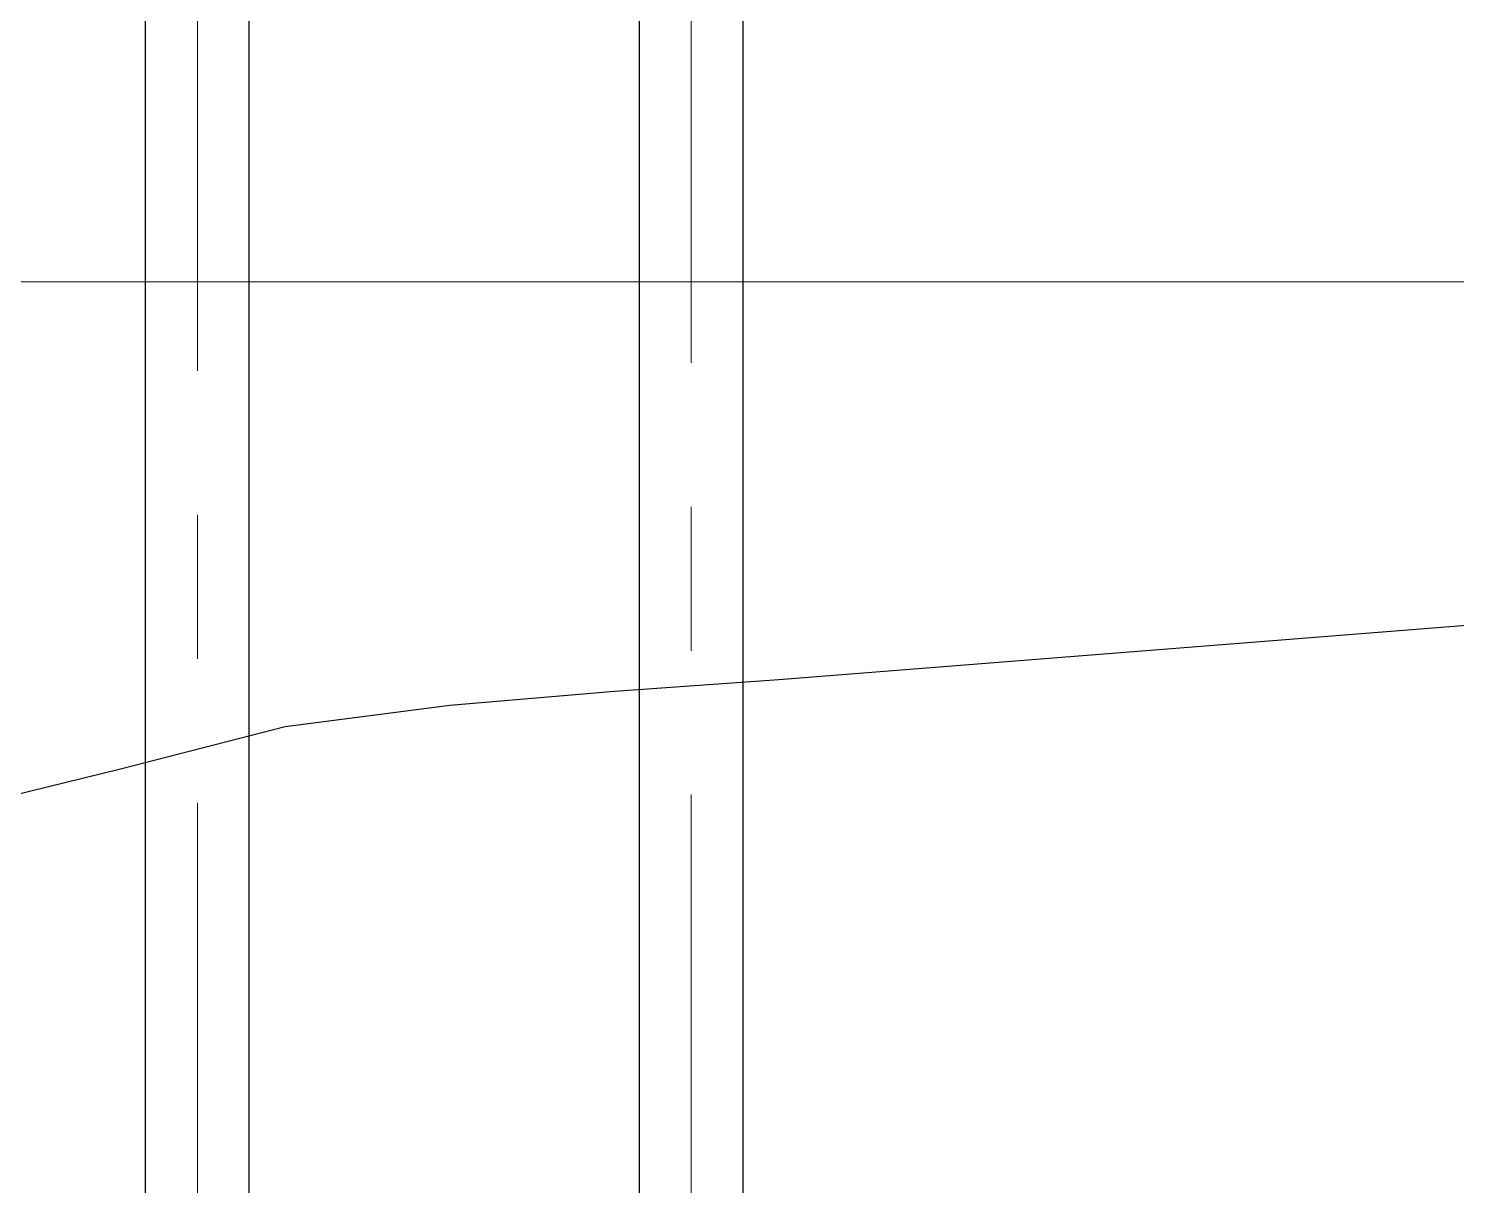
# Model space of a CAD drawing. Extents: x 1767995 to 4174245, y 542814 to 862564.
# Drawn here: x 2045114 to 2053789, y 818507 to 825538 of the extents above; entities that cross this region are included whole.
import ezdxf

# ---------------------------------------------------------------- set-up
doc = ezdxf.new("R2010")
doc.units = 0
doc.header["$LTSCALE"] = 3500.000000000002
doc.linetypes.add('CENTER', pattern=[2, 1.25, -0.25, 0.25, -0.25])
for name, color, linetype, lineweight in [('1粗实线', 1, 'Continuous', 30), ('3中心线', 6, 'CENTER', 18), ('标注', 3, 'Continuous', 18)]:
    doc.layers.add(name, color=color, linetype=linetype, lineweight=lineweight)
doc.layers.add('纵_地面线', color=30, linetype='Continuous')

msp = doc.modelspace()

# ---------------------------------------------------------------- linework, layer by layer
at = {"layer": '1粗实线'}
for p, q in [((2045824.98061718, 809458.6056020099), (2045824.98061718, 830698.782106485)), ((2046454.98061718, 809458.6056020099), (2046454.980617181, 830698.7277843275)), ((2048824.98061718, 809507.3731631928), (2048824.98061718, 830698.782106485)), ((2049454.98061718, 809507.3731631928), (2049454.980617181, 830698.7277843275))]:
    msp.add_line(p, q, dxfattribs=at)
at = {"layer": '3中心线'}
for p, q in [((2046139.98061718, 809458.6056020099), (2046139.98061718, 830698.7821064848)), ((2049139.98061718, 809507.3731631928), (2049139.98061718, 830698.7821064848))]:
    msp.add_line(p, q, dxfattribs=at)
at = {"layer": '标注', "color": 8}
msp.add_line((1865205.180524806, 823999.6967917057), (2070703.381159936, 823999.6967917057), dxfattribs=at)
at = {"layer": '纵_地面线', "color": 5, "flags": 128}
msp.add_lwpolyline([(2036672.852564076, 819077.6967917057), (2037672.852564076, 819281.6967917057), (2038672.852564076, 819496.6967917057), (2039672.852564076, 819711.6967917057), (2040672.852564076, 819930.6967917057), (2041672.852564076, 820156.6967917057), (2042672.852564076, 820371.6967917057), (2043672.852564076, 820583.6967917057), (2044672.852564076, 820794.6967917059), (2045672.852564076, 821039.6967917057), (2046672.852564076, 821296.6967917057), (2047672.852564076, 821425.6967917057), (2048672.852564076, 821510.6967917057), (2049672.852564076, 821582.6967917057), (2050672.852564076, 821661.6967917057), (2051672.852564076, 821740.6967917057), (2052672.852564076, 821819.6967917057), (2053672.852564076, 821898.6967917057), (2054672.852564076, 821976.6967917057)], dxfattribs=at)

doc.saveas('drawing.dxf')
